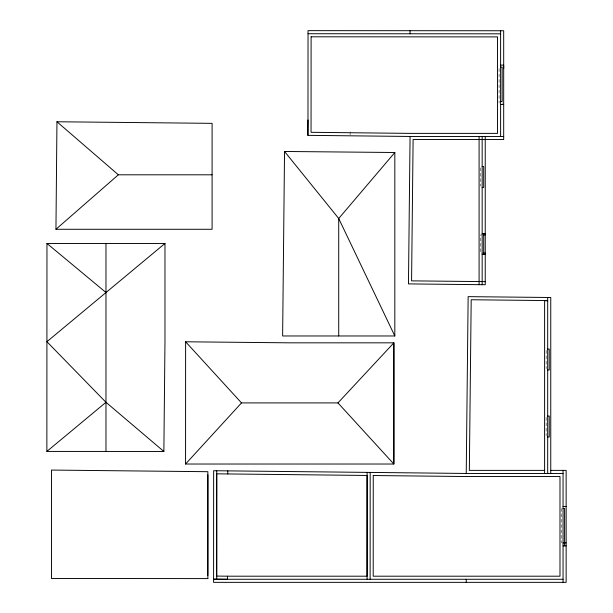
<?xml version="1.0" encoding="UTF-8"?>
<svg xmlns="http://www.w3.org/2000/svg" width="613" height="613" viewBox="0 0 613 613"><rect width="100%" height="100%" fill="white"/><g stroke="black" fill="none" stroke-linecap="round" stroke-linejoin="round"><path stroke-width="0.46" stroke-dasharray="3.06 2.3" d="M350.107 134.914L350.161 130.431M502.154 103.076L503.687 103.076M482.937 234.886L480.63 234.886L480.63 253.085L482.937 253.085M561.523 508.483L561.523 542.903M546.145 350.429L546.145 368.628M546.145 417.422L546.145 435.621M499.074 68.656L499.074 103.076M480.63 167.893L480.63 186.091"/><path stroke-width="0.92" d="M46.864 451.421L46.963 243.461L164.974 243.461L164.974 341.702L163.87 451.475L46.864 451.421L105.972 402.289L163.87 451.475M185.563 464.026L185.616 341.786L289.359 342.828L393.875 342.828L393.875 456.333L393.845 464.026L185.563 464.026L241.507 402.91L337.955 402.91L393.875 342.828L393.845 464.026L337.955 402.91M207.807 575.523L207.861 474.776M307.979 135.35L308.032 30.65L503.694 30.75L503.687 68.656M370.129 579.277L370.183 472.416M394.833 152.499L394.818 335.97L282.624 335.97L284.539 151.472L394.833 152.499L338.721 218.504L338.721 335.97M410.066 33.776L410.066 30.704M500.614 136.461L500.614 30.75M55.952 229.285L56.955 121.757L212.09 123.351L212.09 229.285L55.952 229.285L118.347 174.805L212.09 174.805M307.987 119.979L307.818 135.35L410.066 136.461L503.687 136.461M410.066 136.461L408.465 283.903L482.163 284.7L485.243 284.7L485.243 136.461M227.446 576.197L367.049 576.197L367.103 475.458L216.718 473.826L216.665 576.082L227.446 576.197L227.446 579.277L213.592 579.124L213.646 470.723L466.232 473.458L468.148 296.646L550.758 297.504L550.758 473.458M164.974 243.461L46.917 341.702L105.972 402.289M308.032 33.723L500.614 33.822M500.614 65.124L503.687 65.124L503.687 139.534L413.108 139.534L411.576 280.861L485.243 281.628M500.614 67.116L502.154 67.116L502.154 101.528L500.614 101.528M500.614 104.501L503.687 104.501M482.163 166.529L483.703 166.529L483.703 187.455L482.163 187.455M482.163 233.522L485.243 233.522M483.703 234.886L485.243 234.886M483.703 253.085L485.243 253.085M482.163 254.449L485.243 254.449M547.685 300.715L544.612 300.715L544.612 473.458M547.685 349.065L549.225 349.065L549.225 369.999L547.685 369.999M547.685 416.058L549.225 416.058L549.225 436.985L547.685 436.985M544.612 470.378L469.343 470.378L471.19 299.749L547.685 300.585M550.758 470.378L566.136 470.378L566.136 582.35L213.592 582.35L213.592 579.277L563.056 579.277M466.232 473.458L563.056 473.458M563.056 506.491L566.136 506.491M563.056 508.483L564.596 508.483L564.596 545.869M563.056 542.903L566.136 542.903M563.056 545.869L566.136 545.869M46.963 243.461L105.972 292.508M56.955 121.757L118.347 174.805M185.616 341.786L241.507 402.91M284.539 151.472L338.721 218.504L394.818 335.97M563.056 470.378L563.056 582.35M547.685 297.504L547.685 473.458M483.703 233.522L483.703 254.449M482.163 136.461L482.163 284.7M479.09 136.461L479.09 284.67M466.232 579.277L466.232 582.35M367.103 472.385L367.103 579.277M227.783 470.876L227.783 473.949M216.718 470.753L216.718 579.162M105.972 243.461L105.972 451.444M311.105 36.803L311.052 132.308L410.082 133.381L497.541 133.381L497.541 36.895L311.105 36.803M373.256 475.527L373.202 576.197L559.983 576.197L559.983 476.531L466.217 476.531L373.256 475.527M207.861 578.595L51.461 578.48L51.461 470.071L207.861 471.704L207.861 578.595"/></g></svg>
